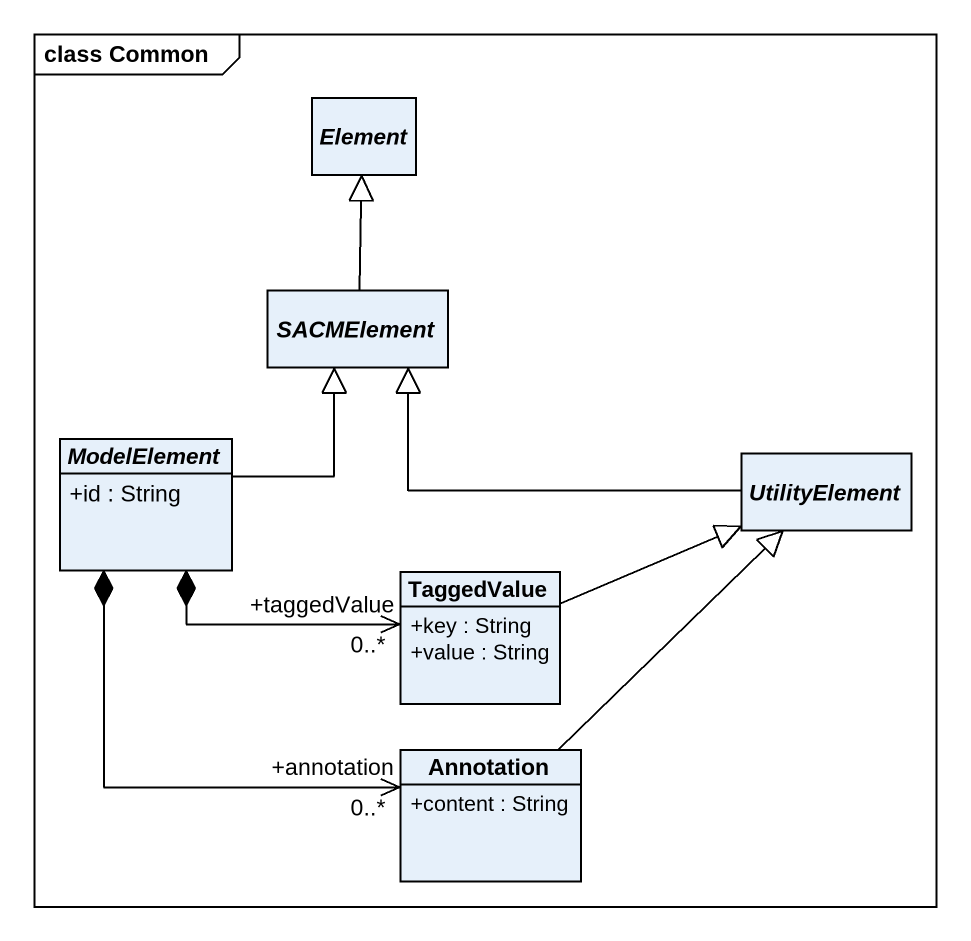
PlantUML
@startuml
mainframe class Common
hide circle
hide empty members
skinparam classAttributeIconSize 0
abstract class Element
abstract class SACMElement
abstract class ModelElement {
  +id : String
}
abstract class UtilityElement
class TaggedValue {
  +key : String
  +value : String
}
class "Annotation" as Annotation_ {
  +content : String
}
SACMElement -up-|> Element
ModelElement -up-|> SACMElement
ModelElement *-right-> "0..*\n+taggedValue" TaggedValue
ModelElement *--> "0..*\n+annotation" Annotation_
UtilityElement -left-|> SACMElement
TaggedValue -right-|> UtilityElement
Annotation_ -up-|> UtilityElement
@enduml
